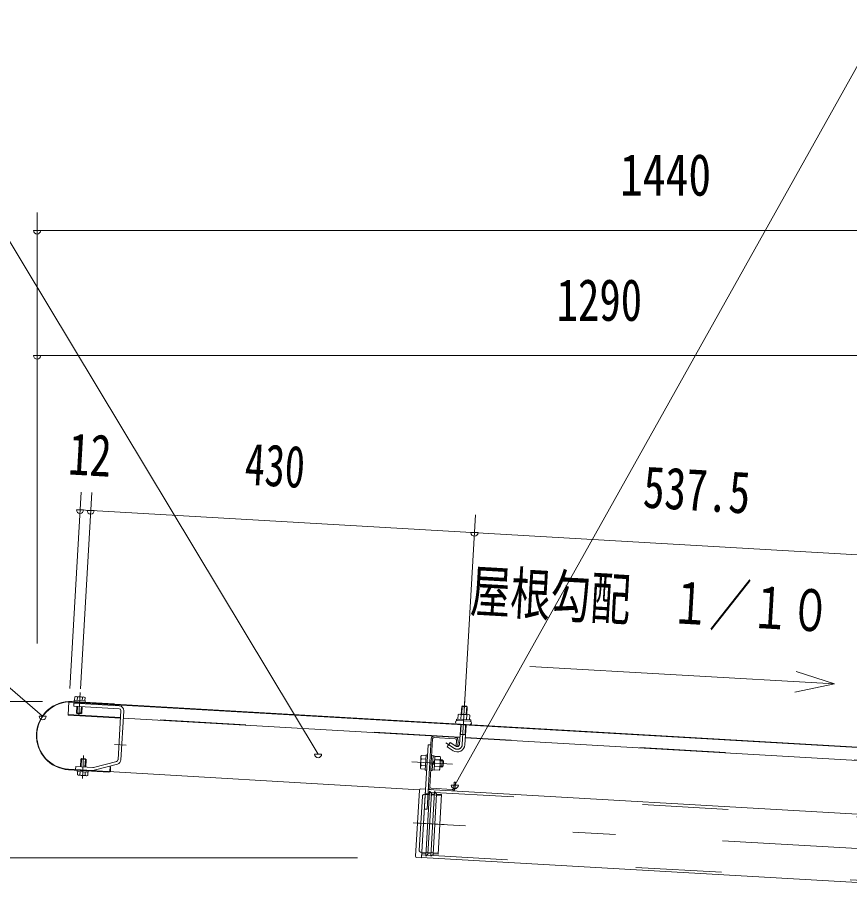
# Model space of a CAD drawing. Units: millimetres, scale not verified. Extents: x -23246 to 23254, y -10500 to 10500.
# Drawn here: x 14762 to 17089, y 6006 to 8445 of the extents above; entities that cross this region are included whole.
import ezdxf
from ezdxf.enums import TextEntityAlignment as Align

# ---------------------------------------------------------------- set-up
doc = ezdxf.new("R2010")
doc.units = ezdxf.units.MM
doc.header["$LTSCALE"] = 60
doc.linetypes.add('USER2', pattern=[10, 4, -6])
doc.linetypes.add('USER3', pattern=[24, 12, -5, 2, -5])
for name, color, linetype, lineweight in [('0-6_2-03BODL', 7, 'Continuous', 18), ('0-7_2-13HIDDEN', 3, 'USER2', 18), ('0-8_2-23CENTER', 3, 'USER3', 18), ('0-9_2-43THIN', 4, 'Continuous', 18), ('0-A_2-53DIM', 3, 'Continuous', 18)]:
    doc.layers.add(name, color=color, linetype=linetype, lineweight=lineweight)
doc.styles.add('ＭＳ ゴシック', font='')
doc.styles.get('ＭＳ ゴシック').set_extended_font_data('MS Gothic')

msp = doc.modelspace()

# ---------------------------------------------------------------- linework, layer by layer
at = {"layer": '0-6_2-03BODL'}
for p, q in [((14929.38, 6535.67), (14929.85, 6544.39)), ((14943.72, 6534.82), (14944.29, 6543.54)), ((17426.6, 6384.98), (14906.25, 6530.28)), ((14906.32, 6531.59), (17426.65, 6386.18)), ((14920.4, 6527.12), (15047.18, 6519.78)), ((14928.13, 6518.71), (14927.12, 6500.75)), ((14928.68, 6528.98), (14928.53, 6526.63)), ((14943.57, 6525.8), (14943.66, 6528.12)), ((14951.9, 6530.33), (14952.15, 6534.34)), ((14939.45, 6497.53), (14942.06, 6499.83)), ((15043.56, 6369.14), (15051.46, 6506.49)), ((15059.41, 6506.04), (15051.49, 6368.3)), ((16002.23, 6482.38), (16002.94, 6495.22)), ((16019.19, 6494.24), (16018.38, 6481.4)), ((15058.21, 6485.18), (15999.82, 6430.89)), ((15998.73, 6412.09), (16001.92, 6467.16)), ((16016.96, 6466.23), (16013.78, 6411.17)), ((16000.35, 6440.18), (16015.39, 6439.35)), ((15915.82, 6293.52), (15923.49, 6427.32)), ((15999.81, 6430.95), (15919.97, 6435.59)), ((15920.02, 6436.79), (15999.96, 6432.16)), ((15927.75, 6431.08), (15986.62, 6427.64)), ((16014.87, 6430.02), (17341.41, 6353.53)), ((15892.42, 6095.85), (15910.52, 6411.01)), ((15910.61, 6411.01), (15918.52, 6410.61)), ((14938.24, 6349.37), (14939.43, 6370.33)), ((14954.38, 6369.4), (14953.19, 6348.44)), ((15892.21, 6371.37), (15904.25, 6370.74)), ((15904.89, 6382.57), (15908.9, 6382.32)), ((15924.82, 6379.63), (15929.73, 6379.42)), ((15929.22, 6369.3), (15943.66, 6368.45)), ((15944.21, 6377.77), (15929.76, 6378.62)), ((14905.43, 6341.2), (15018.26, 6334.73)), ((15886.55, 6285.35), (14905.48, 6342.51)), ((14974.64, 6347.47), (15039.83, 6364.68)), ((15041.83, 6356.95), (14976.64, 6339.74)), ((15903.17, 6351.98), (15891.13, 6352.72)), ((15923.35, 6355.26), (15928.68, 6359.87)), ((15928.89, 6364.88), (15923.67, 6360.17)), ((15942.58, 6349.69), (15928.14, 6350.54)), ((14937.11, 6326.61), (14937.68, 6335.34)), ((14952.12, 6334.49), (14951.56, 6325.76)), ((14960.44, 6334.01), (14960.69, 6338.02)), ((15922.48, 6339.01), (15918.47, 6339.26)), ((15875.84, 6099.65), (15886.49, 6284.34)), ((15903.42, 6287.12), (15890.45, 6287.87)), ((17244.89, 6208.91), (15911.36, 6285.77)), ((15919.58, 6289.36), (15978.46, 6285.92)), ((17447.76, 6006.11), (15892.4, 6095.83))]:
    msp.add_line(p, q, dxfattribs=at)
for points in [[(14952.15, 6534.34), (14920.96, 6536.14), (14920.71, 6532.13)], [(14949.35, 6544.54), (14924.89, 6545.9), (14922.62, 6544.81), (14922.16, 6536.09)], [(14949.35, 6544.54), (14951.51, 6543.12), (14950.94, 6534.39)], [(14906.32, 6531.59), (14904.16, 6494.06), (15050.29, 6485.67)], [(14916.34, 6531.16), (15032.99, 6524.44), (15033.04, 6525.64), (14915.29, 6532.42)], [(15046.78, 6511.86), (14919.91, 6519.09), (14920.4, 6527.12)], [(14939.45, 6497.53), (14929.42, 6498.14), (14927.12, 6500.75), (14942.06, 6499.83), (14943.08, 6517.78)], [(16003.6, 6496.34), (16004.85, 6518.41), (16019.9, 6517.49), (16018.64, 6495.52)], [(16004.85, 6518.41), (16006.21, 6519.56), (16018.65, 6518.84), (16019.9, 6517.49)], [(16026.5, 6481.01), (16027.22, 6493.75), (16025.16, 6495.17), (15997.08, 6496.79), (15994.82, 6495.6), (15994.11, 6482.87)], [(15919.52, 6427.64), (15908.2, 6230.78), (15900.19, 6231.24)], [(15988.62, 6407), (15972.29, 6417.68), (15964.07, 6405.16), (15980.4, 6394.38)], [(15990.39, 6423.48), (15989.44, 6406.53), (15993.45, 6406.29), (15994.4, 6423.24)], [(15889.07, 6346.43), (15890.86, 6377.83), (15892.75, 6380.8), (15904.79, 6380.06)], [(15904.89, 6382.57), (15902.42, 6340.14), (15906.43, 6339.9)], [(15922.48, 6339.01), (15924.85, 6381.43), (15920.84, 6381.68)], [(15929.73, 6379.42), (15927.53, 6340.41), (15922.51, 6340.71)], [(15927.6, 6341.21), (15942.04, 6340.36), (15943.93, 6343.24), (15945.82, 6374.74), (15944.21, 6377.77)], [(15945.45, 6368.92), (15950.46, 6368.71), (15949.32, 6348.75), (15944.31, 6348.96)], [(15950.46, 6368.71), (15954.01, 6364.74), (15953.3, 6352.21), (15949.32, 6348.75)], [(14972.65, 6339.38), (14924.71, 6342.14), (14925.2, 6350.07), (14973.04, 6347.3)], [(15020.92, 6338.34), (15021.59, 6349.57), (15022.9, 6349.52), (15022.22, 6338.29)], [(15902.62, 6342.65), (15890.59, 6343.29), (15889.07, 6346.43)], [(14960.44, 6334.01), (14929.25, 6335.82), (14929.5, 6339.83)], [(14930.46, 6335.76), (14929.99, 6327.04), (14932.04, 6325.71), (14956.52, 6324.25)], [(14956.52, 6324.25), (14958.77, 6325.34), (14959.24, 6334.07)], [(15982.72, 6289.69), (15983.66, 6306.64), (15987.68, 6306.39), (15986.73, 6289.44)], [(15903.42, 6287.12), (15892.34, 6094.94), (15879.37, 6095.69)]]:
    msp.add_lwpolyline(points, dxfattribs=at)
for points in [[(15990.3, 6483.02), (15990.15, 6479.11), (16030.07, 6476.74), (16030.32, 6480.76)], [(14954.38, 6369.4), (14939.43, 6370.33), (14942.05, 6372.63), (14952.08, 6372.12)]]:
    msp.add_lwpolyline(points, close=True, dxfattribs=at)
for centre, radius, start, end in [((14926.01, 6540.04), 5.8, 48.20596, 86.7522), ((14935.93, 6524.01), 21.3, 66.92087, 106.58131), ((14947.57, 6538.87), 5.8, 86.7522, 125.28363), ((14910.96, 6436.79), 95.7, 87.414, 266.6989), ((14910.96, 6436.79), 94.5, 92.82945, 266.6989), ((15046.47, 6506.84), 5, 356.70172, 86.69693), ((15046.47, 6506.84), 13, 356.70117, 86.69734), ((15998.56, 6489.44), 7.2, 52.31573, 112.31573), ((16009.55, 6469.15), 26.9, 69.11203, 104.28795), ((16022.83, 6488.08), 7.2, 61.08424, 121.08424), ((15992.35, 6473.9), 5, 86.6998, 266.69981), ((16027.25, 6471.93), 5, 266.70062, 86.70061), ((15927.5, 6427.07), 8, 86.6973, 176.70264), ((15927.5, 6427.07), 4, 86.6973, 176.6973), ((15986.37, 6423.73), 4, 356.70923, 86.70122), ((15986.37, 6423.73), 8, 356.70145, 86.70122), ((15992.21, 6412.44), 21.5, 236.7, 356.7), ((15992.21, 6412.44), 6.6, 236.7, 356.7), ((15038.54, 6369.44), 5, 284.73766, 356.6898), ((15038.54, 6369.44), 13, 284.74648, 358.42204), ((15916.04, 6360.68), 26.1, 155.67365, 197.72446), ((15897.95, 6375.8), 7.2, 176.69905, 217.42587), ((15918.75, 6360.49), 26.1, 335.67365, 17.72446), ((15938.47, 6373.45), 7.2, 315.97221, 356.69905), ((14973.35, 6352.32), 5, 266.69731, 284.74452), ((15896.32, 6347.72), 7.2, 135.97223, 176.69905), ((15936.84, 6345.37), 7.2, 356.69907, 37.42587), ((14933.83, 6331.39), 5.8, 266.64458, 305.19081), ((14945.57, 6346.15), 21.3, 246.81636, 286.47679), ((14955.39, 6330.11), 5.8, 228.11153, 266.64296), ((14973.35, 6352.32), 13, 266.70274, 284.7451), ((15018.42, 6338.44), 3.7, 266.70439, 356.70439), ((15018.42, 6338.44), 2.5, 266.70439, 356.70439), ((15919.83, 6293.28), 8, 176.6973, 266.68846), ((15919.83, 6293.28), 4, 176.6973, 266.68846), ((15890.23, 6284.13), 3.75, 86.7, 176.7), ((15978.7, 6289.94), 8, 266.69951, 356.70207), ((15978.7, 6289.94), 4, 266.69951, 356.70921), ((15879.58, 6099.43), 3.75, 176.7, 266.7)]:
    msp.add_arc(centre, radius, start, end, dxfattribs=at)
at = {"layer": '0-7_2-13HIDDEN'}
for p, q in [((15050.34, 6486.97), (14904.23, 6495.37)), ((15999.96, 6432.18), (15058.29, 6486.48)), ((17341.46, 6354.83), (16014.94, 6431.32)), ((15948.21, 6269.14), (15900.04, 6271.92)), ((15902.68, 6274.14), (15914.41, 6273.47)), ((15910.96, 6278.82), (17244.46, 6201.89)), ((15920.15, 6273.14), (15928.63, 6272.65)), ((15886.03, 6115.71), (15894.76, 6267.21)), ((15890.73, 6110.43), (15938.9, 6107.66)), ((15892.79, 6102.78), (17448.19, 6013.13)), ((15904.82, 6107.24), (15893.09, 6107.92)), ((15919.05, 6106.42), (15910.56, 6106.91))]:
    msp.add_line(p, q, dxfattribs=at)
for points in [[(15910.47, 6105.29), (15904.4, 6099.88), (15914.83, 6280.83), (15920.24, 6274.76)], [(15924.7, 6104.47), (15918.63, 6099.06), (15929.06, 6280.01), (15934.47, 6273.94)]]:
    msp.add_lwpolyline(points, close=True, dxfattribs=at)
msp.add_lwpolyline([(15934.37, 6272.32), (15948.35, 6271.51), (15938.77, 6105.29), (15924.79, 6106.09)], dxfattribs=at)
for centre, start, end in [((15899.76, 6266.92), 86.7, 176.7), ((15891.02, 6115.43), 176.7, 266.7)]:
    msp.add_arc(centre, 5, start, end, dxfattribs=at)
at = {"layer": '0-8_2-23CENTER'}
for p, q in [((14934.08, 6491.62), (14937.85, 6557.41)), ((16006.25, 6411.58), (16013.7, 6540.76)), ((15984.46, 6400.64), (15959.92, 6416.81)), ((15066.39, 6409.67), (15033.48, 6411.57)), ((14947.53, 6380.95), (14943.81, 6316.46)), ((15864.99, 6363.62), (15978.53, 6357.08)), ((15868.68, 6192.72), (15956.04, 6187.68)), ((17453.3, 6101.39), (15881.16, 6192.01))]:
    msp.add_line(p, q, dxfattribs=at)
msp.add_arc((15992.21, 6412.44), 14.1, 236.7, 356.7, dxfattribs=at)
at = {"layer": '0-9_2-43THIN'}
for p, q in [((14930.14, 6518.58), (14929, 6498.62)), ((14930.69, 6528.87), (14930.53, 6526.5)), ((14939.93, 6498.05), (14941.07, 6517.9)), ((14941.56, 6525.93), (14941.66, 6528.23)), ((16004.9, 6496.29), (16006.21, 6519.56)), ((16018.65, 6518.84), (16017.34, 6495.57)), ((14940.24, 6349.25), (14941.56, 6372.22)), ((14952.5, 6371.53), (14951.18, 6348.57)), ((15952.76, 6366), (15945.34, 6366.51)), ((15944.42, 6351.47), (15951.94, 6351.05))]:
    msp.add_line(p, q, dxfattribs=at)
for points in [[(16000.13, 6435.57), (16001.66, 6440.13), (16003.22, 6467.01)], [(16015.66, 6466.38), (16014.09, 6439.4), (16015.08, 6434.64)]]:
    msp.add_lwpolyline(points, dxfattribs=at)
at = {"layer": '0-A_2-53DIM'}
for p, q in [((14361.59, 8444.93), (15603.06, 6384.85)), ((14817.34, 6694.57), (14817.34, 7899.33)), ((14827.34, 7849.33), (14807.34, 7849.33)), ((14817.34, 7849.33), (18417.33, 7849.33)), ((14827.34, 7499.33), (14807.34, 7499.33)), ((18417.33, 7499.33), (14817.34, 7499.33)), ((14940.12, 7117.79), (14908.46, 6568.7)), ((14938.4, 6566.97), (14970.06, 7116.06)), ((14947.24, 7067.87), (14927.24, 7067.87)), ((17381.93, 6926.91), (14937.24, 7067.87)), ((14977.19, 7066.14), (14957.19, 7066.14)), ((16011.64, 6505.09), (16043.3, 7054.18)), ((16050.43, 7004.26), (16030.43, 7004.26)), ((16936.76, 6558.2), (17046.93, 6581.01)), ((14832.86, 6532.43), (12967.33, 6532.43)), ((14842.82, 6491.02), (14822.82, 6491.02)), ((15613.06, 6384.85), (15593.06, 6384.85)), ((15995.36, 6298.37), (15975.36, 6298.37)), ((13317.33, 6094.93), (15713.41, 6094.93))]:
    msp.add_line(p, q, dxfattribs=at)
for points in [[(15985.36, 6298.37), (17187.23, 8444.93), (19337.23, 8444.93)], [(14832.82, 6491.02), (14192.33, 7044.93), (11592.33, 7044.93)], [(16194.84, 6630.14), (17046.93, 6581.01), (16940.11, 6616.34)]]:
    msp.add_lwpolyline(points, dxfattribs=at)
for centre in [(14817.34, 7849.33), (14817.34, 7499.33), (14937.24, 7067.87), (14967.19, 7066.14), (16040.43, 7004.26), (14832.82, 6491.02), (15603.06, 6384.85), (15985.36, 6298.37)]:
    msp.add_arc(centre, 10, 180, 0, dxfattribs=at)

# ---------------------------------------------------------------- texts
at = {"layer": '0-A_2-53DIM', "color": 7, "style": 'ＭＳ ゴシック'}
for s, width, p in [('1440', 0.8, (16447.2, 7911.33)), ('1290', 0.75, (16270.07, 7561.33))]:
    msp.add_text(s, height=117.2, dxfattribs=dict(at, width=width)).set_placement(p, align=Align.BOTTOM_LEFT)
for s, width, p in [('12', 0.75, (14900.32, 7132.1)), ('430', 0.7, (15393.64, 7103.66)), ('537.5', 0.75, (16507.73, 7039.42)), ('屋根勾配\u3000１／１０', 0.7, (16024.74, 6748.77))]:
    msp.add_text(s, height=117.2, rotation=356.7, dxfattribs=dict(at, width=width)).set_placement(p, align=Align.BOTTOM_LEFT)

doc.saveas('drawing.dxf')
